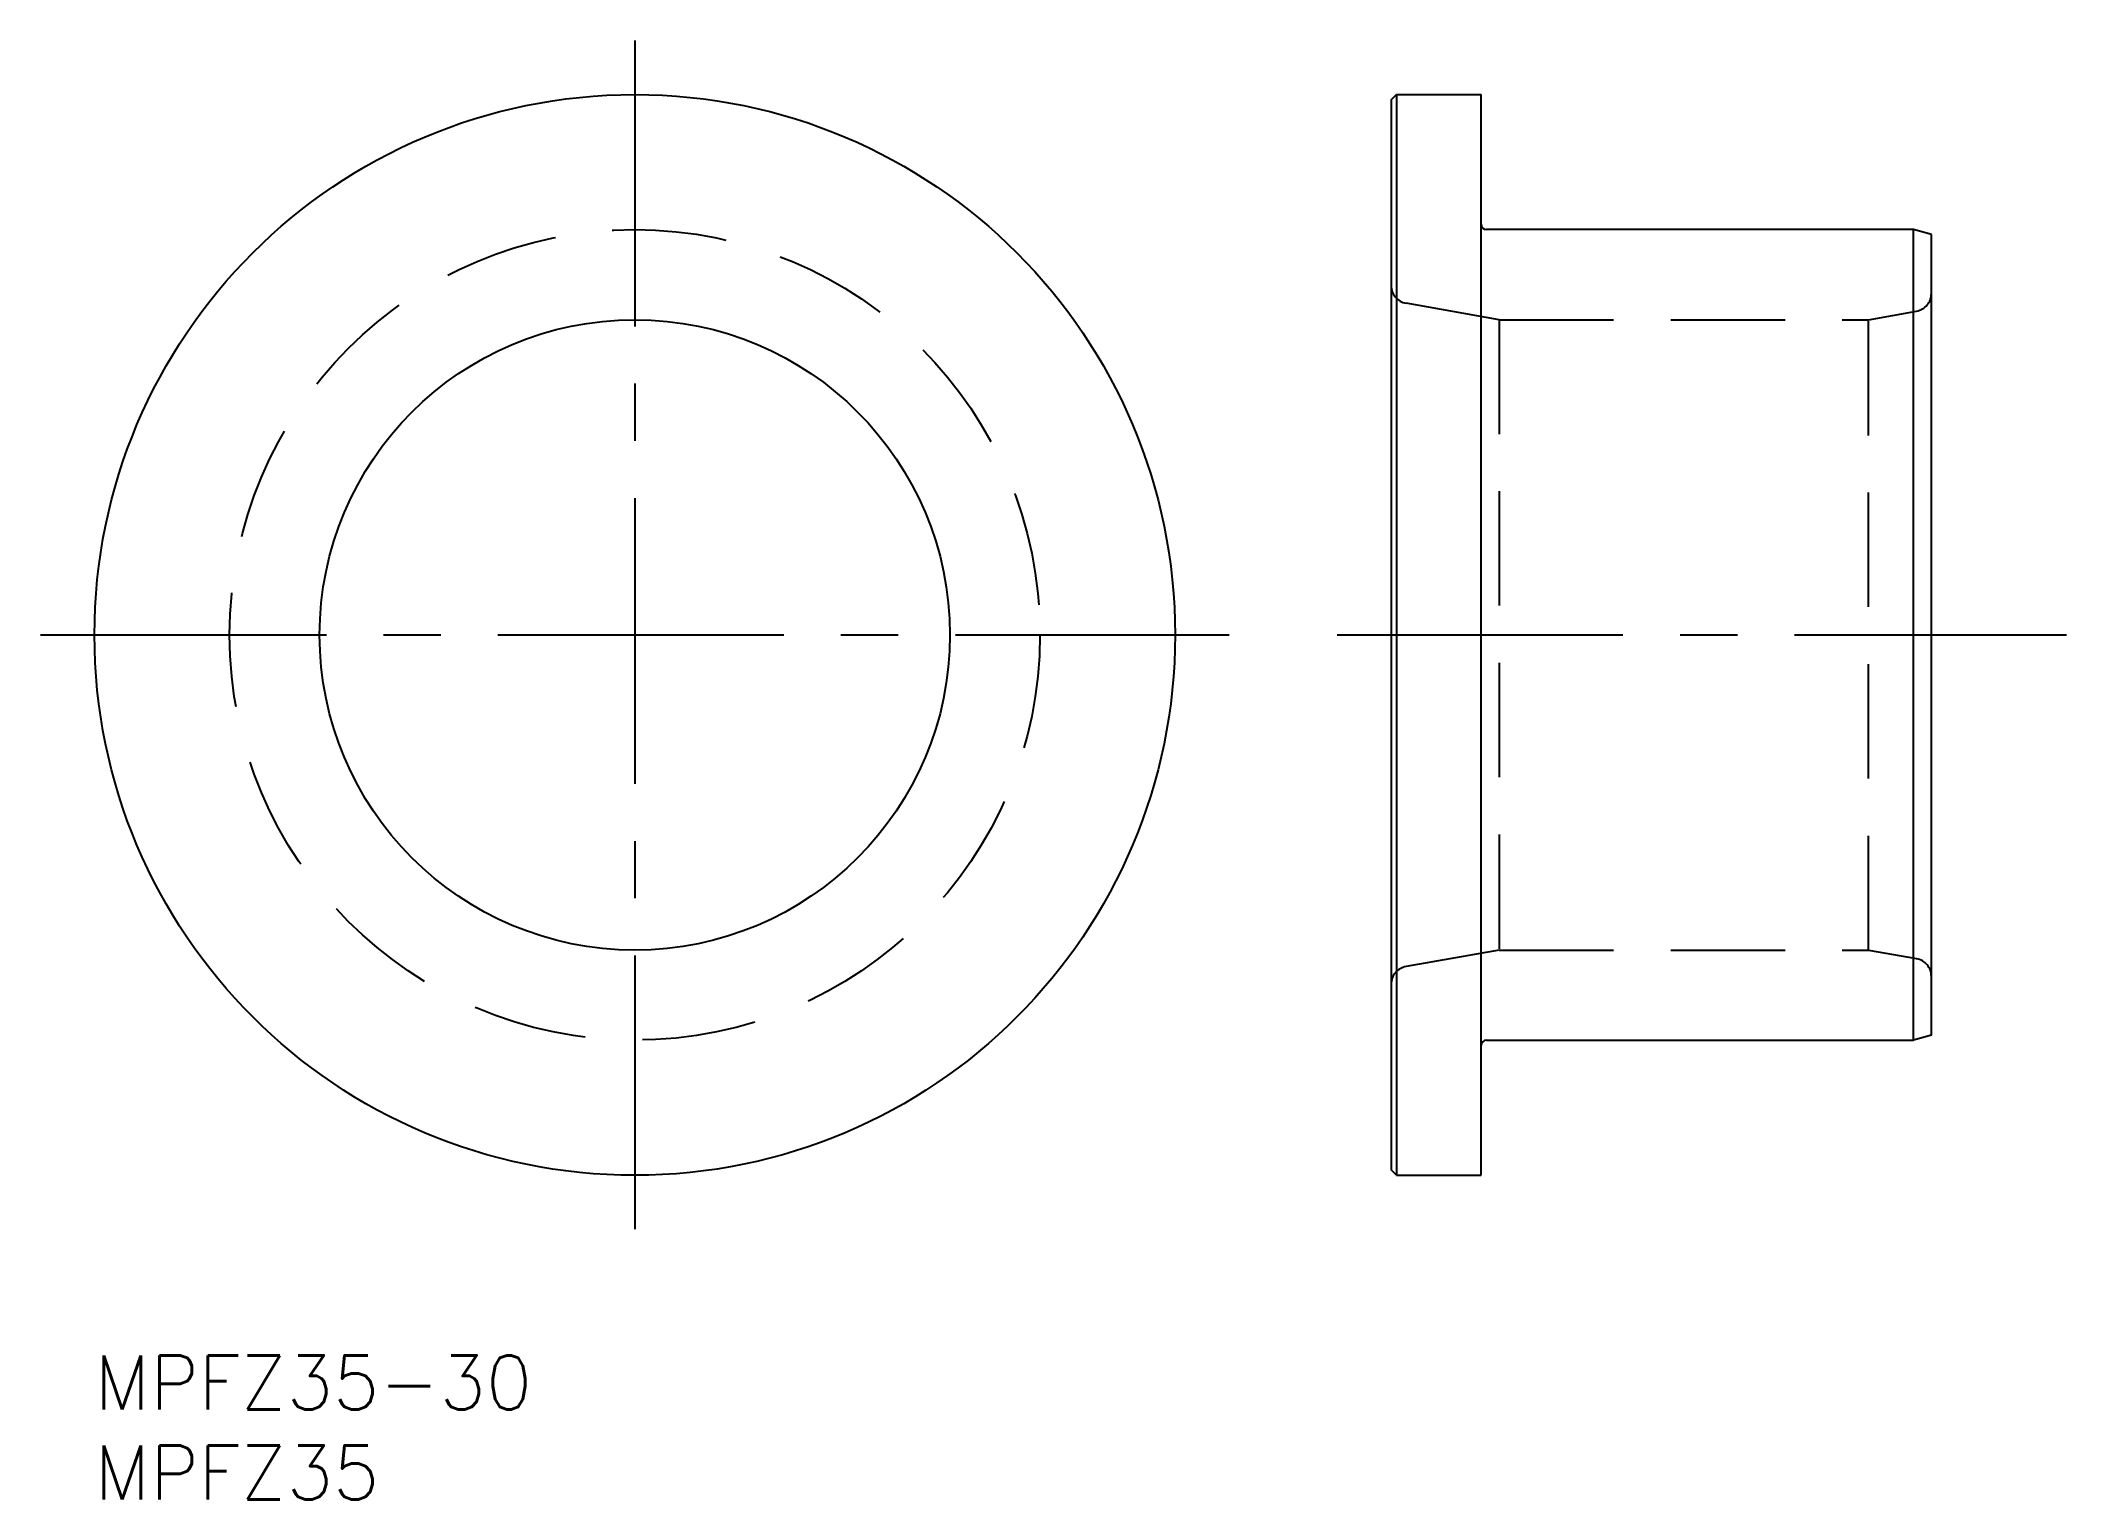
# Model space of a CAD drawing. Extents: x -3 to 110, y -8 to 73.
import ezdxf

# ---------------------------------------------------------------- set-up
doc = ezdxf.new("R2010")
doc.units = 0
doc.header["$LTSCALE"] = 0.5
doc.linetypes.add('CENTER', pattern=[50.8, 31.75, -6.35, 6.35, -6.35])
doc.linetypes.add('DASHED', pattern=[19.05, 12.7, -6.35])
doc.layers.get('0').update_dxf_attribs({"linetype": 'CONTINUOUS'})
for name, color, linetype in [('MSM_CENTER', 1, 'CENTER'), ('MSM_CONTINUOUS', 7, 'CONTINUOUS'), ('MSM_DASHED', 4, 'DASHED'), ('MSM_PART_NUMBER', 7, 'CONTINUOUS')]:
    doc.layers.add(name, color=color, linetype=linetype)
doc.styles.get("Standard").update_dxf_attribs({"font": 'txt.shx', "height": 3, "bigfont": 'bigfont.shx'})

# ---------------------------------------------------------------- blocks, each defined once
blk = doc.blocks.new('*U23')
at = {"layer": 'MSM_PART_NUMBER'}
blk.add_text('MPFZ35-30', height=3, dxfattribs=at).set_placement((0, -3))
blk = doc.blocks.new('*U24')
at = {"layer": 'MSM_PART_NUMBER'}
blk.add_text('MPFZ35', height=3, dxfattribs=at).set_placement((0, -8))

msp = doc.modelspace()

# ---------------------------------------------------------------- linework, layer by layer
at = {"layer": 'MSM_CENTER'}
for p, q in [((30, 73), (30, 7)), ((-3, 40), (63, 40)), ((69, 40), (109.5, 40))]:
    msp.add_line(p, q, dxfattribs=at)
at = {"layer": 'MSM_CONTINUOUS'}
for p, q in [((72, 69.7), (72.3, 70)), ((72.3, 70), (72.3, 10)), ((72.3, 70), (77, 70)), ((77, 10), (77, 70)), ((72, 69.7), (72, 10.3)), ((101, 62.5), (77.3, 62.5)), ((102, 62.23), (101, 62.5)), ((101, 17.5), (101, 62.5)), ((102, 17.77), (102, 62.23)), ((77.3, 17.5), (101, 17.5)), ((102, 17.77), (101, 17.5)), ((72.3, 10), (72, 10.3)), ((72.3, 10), (77, 10))]:
    msp.add_line(p, q, dxfattribs=at)
for radius in [30, 17.5]:
    msp.add_circle((30, 40), radius, dxfattribs=at)
for centre, start, end in [((77.3, 62.8), 180, 270), ((77.3, 17.2), 90, 180)]:
    msp.add_arc(centre, 0.3, start, end, dxfattribs=at)
at = {"layer": 'MSM_DASHED'}
for p, q in [((78, 57.5), (72.83, 58.41)), ((78, 57.5), (98.5, 57.5)), ((78, 57.5), (78, 22.5)), ((98.5, 57.5), (101.17, 57.97)), ((98.5, 22.5), (98.5, 57.5)), ((78, 22.5), (72.83, 21.59)), ((78, 22.5), (98.5, 22.5)), ((98.5, 22.5), (101.17, 22.03))]:
    msp.add_line(p, q, dxfattribs=at)
msp.add_circle((30, 40), 22.5, dxfattribs=at)
for centre, start, end in [((73, 59.4), 180, 260), ((101, 58.96), 280, 360), ((73, 20.6), 100, 180), ((101, 21.04), 0, 80)]:
    msp.add_arc(centre, 1, start, end, dxfattribs=at)

# ---------------------------------------------------------------- block references
for name in ['*U23', '*U24']:
    msp.add_blockref(name, (0, 0))

doc.saveas('drawing.dxf')
